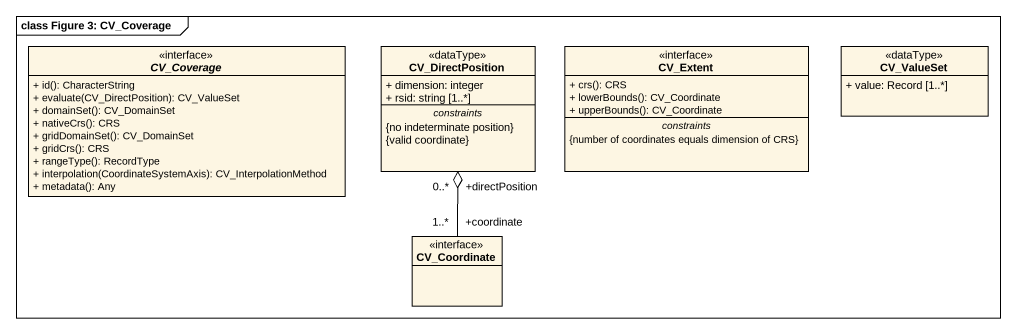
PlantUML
@startuml
mainframe class Figure 3: CV_Coverage
hide circle
hide empty members
skinparam classAttributeIconSize 0
abstract class CV_Coverage <<interface>> {
  + id(): CharacterString
  + evaluate(CV_DirectPosition): CV_ValueSet
  + domainSet(): CV_DomainSet
  + nativeCrs(): CRS
  + gridDomainSet(): CV_DomainSet
  + gridCrs(): CRS
  + rangeType(): RecordType
  + interpolation(CoordinateSystemAxis): CV_InterpolationMethod
  + metadata(): Any
}
class CV_DirectPosition <<dataType>> {
  + dimension: integer
  + rsid: string [1..*]
  -- constraints --
  {no indeterminate position}
  {valid coordinate}
}
class CV_Extent <<interface>> {
  + crs(): CRS
  + lowerBounds(): CV_Coordinate
  + upperBounds(): CV_Coordinate
  -- constraints --
  {number of coordinates equals dimension of CRS}
}
class CV_ValueSet <<dataType>> {
  + value: Record [1..*]
}
class CV_Coordinate <<interface>>
CV_Coordinate "+coordinate\n1..*" -up-o "+directPosition\n0..*" CV_DirectPosition
@enduml
